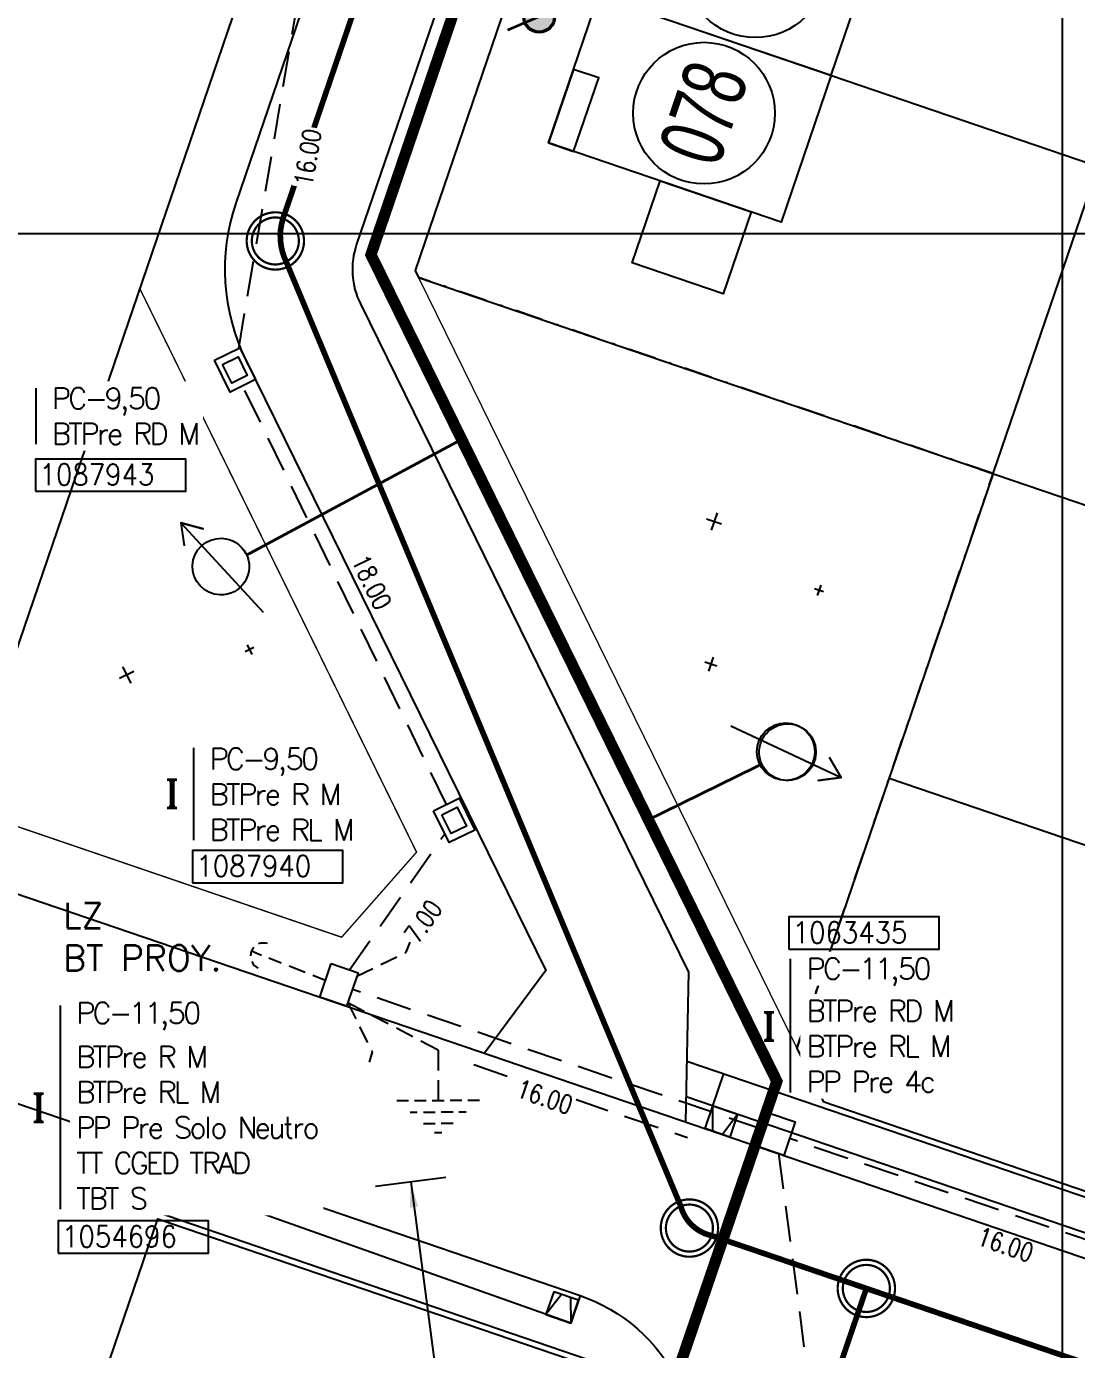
# Model space of a CAD drawing. Extents: x 0 to 336586, y 0 to 6284468.
# Drawn here: x 335163.44 to 335200.49, y 6277760.61 to 6277807.31 of the extents above; entities that cross this region are included whole.
import ezdxf
from ezdxf.enums import TextEntityAlignment as Align

# ---------------------------------------------------------------- set-up
doc = ezdxf.new("R2010")
doc.units = 0
doc.header["$LTSCALE"] = 5
for name, pattern in [('DASHDOTX2', [2, 1, -0.5, 0, -0.5]), ('DASHED', [0.75, 0.5, -0.25]), ('HIDDEN', [0.375, 0.25, -0.125])]:
    doc.linetypes.add(name, pattern=pattern)
for name, color, linetype in [('CALLES-URBANAS', 6, 'Continuous'), ('COTAS', 11, 'Continuous'), ('ESTRUCTURAS', 42, 'Continuous'), ('ESTRUCTURAS_E', 42, 'Continuous'), ('ESTRUCTURAS_P', 42, 'Continuous'), ('GRILLA', 254, 'Continuous'), ('LBT_A_P', 100, 'DASHED'), ('LINEA-EDIFICACION-URBANA', 21, 'Continuous'), ('MUROS', 8, 'Continuous'), ('Numero', 42, 'Continuous'), ('PLANTA', 6, 'Continuous'), ('POSTES_E', 41, 'Continuous'), ('POSTES_P', 41, 'Continuous'), ('Prosan Agua Potable D. Arranque', 1, 'Continuous'), ('Prosan Agua Potable D. MAP', 5, 'Continuous'), ('Prosan Agua Potable P. Cañeria Proyectada', 1, 'Continuous'), ('Prosan Agua Potable P. MAP', 1, 'Continuous'), ('Prosan Alcantarillado P. CI Proyectada', 1, 'Continuous'), ('Prosan Alcantarillado P. Colector Proyectado', 1, 'Continuous'), ('Prosan General Deslindes', 8, 'DASHDOTX2'), ('Prosan General Linea Oficial', 6, 'DASHDOTX2'), ('Prosan General Vegetación', 8, 'Continuous'), ('Prosan Pavimentación Dispositivo de Rodados Proyectado', 8, 'Continuous'), ('Prosan Pavimentación Solera Rebajada Proyectada', 8, 'HIDDEN'), ('Prosan Pavimentación Vereda Proyectada', 8, 'Continuous'), ('PUNTO-DE-INTERES', 254, 'Continuous'), ('servicios', 6, 'Continuous'), ('TEXTO-BT_P', 151, 'Continuous'), ('TEXTO-MT_P', 1, 'Continuous')]:
    doc.layers.add(name, color=color, linetype=linetype)
doc.layers.add('Prosan General Areas Verdes', color=8, linetype='Continuous', lineweight=5)
doc.styles.add('2mm', font='simplex.shx', dxfattribs={"width": 0.8, "height": 0.65})
doc.styles.add('ROMANS', font='romans.shx', dxfattribs={"height": 1})
doc.styles.add('ROMANT', font='romant.shx', dxfattribs={"height": 2})
doc.styles.add('Swis-50', font='swissc.ttf', dxfattribs={"width": 0.85})
doc.dimstyles.new('GRILLA X 500', dxfattribs={"dimtxt": 0.5, "dimasz": 1.8, "dimexe": 1.25, "dimexo": 0.625, "dimtad": 0, "dimdec": 0, "dimtxsty": 'ROMANS', "dimblk": 'NONE', "dimcen": 2.5, "dimse1": 1, "dimse2": 1, "dimsd1": 1, "dimsd2": 1, "dimclrd": 256, "dimclrt": 256, "dimadec": 0, "dimazin": 0, "dimtfac": 1, "dimtdec": 0, "dimtmove": 0, "dimatfit": 3, "dimldrblk": 'NONE', "dimfxlon": 1, "dimtfill": 1, "dimlwd": -1, "dimarcsym": 2})
doc.dimstyles.new('GRILLA Y 500', dxfattribs={"dimtxt": 0.5, "dimasz": 1.8, "dimexe": 1.25, "dimexo": 0.625, "dimtad": 0, "dimdec": 0, "dimtxsty": 'ROMANS', "dimblk": 'NONE', "dimcen": 2.5, "dimse1": 1, "dimse2": 1, "dimsd1": 1, "dimsd2": 1, "dimclrd": 256, "dimclrt": 256, "dimadec": 0, "dimazin": 0, "dimtfac": 1, "dimtdec": 0, "dimtmove": 0, "dimatfit": 3, "dimldrblk": 'NONE', "dimfxlon": 1, "dimtfill": 1, "dimlwd": -1, "dimarcsym": 2})
doc.dimstyles.new('VANO 500', dxfattribs={"dimtxt": 0.65, "dimasz": 1.8, "dimexe": 0, "dimexo": 8, "dimgap": 1.2, "dimtad": 0, "dimdec": 0, "dimzin": 0, "dimdsep": 46, "dimtxsty": '2mm', "dimblk": 'NONE', "dimcen": 0, "dimse1": 1, "dimse2": 1, "dimsd1": 1, "dimsd2": 1, "dimclrd": 7, "dimclrt": 2, "dimadec": 0, "dimazin": 0, "dimtfac": 1, "dimtdec": 0, "dimtofl": 0, "dimtmove": 0, "dimatfit": 3, "dimldrblk": 'NONE', "dimfxl": 1, "dimtfill": 1, "dimtolj": 1, "dimtzin": 0, "dimlwd": 25, "dimarcsym": 0})

# ---------------------------------------------------------------- blocks, each defined once
blk = doc.blocks.new('A$C461B3DCE')
at = {"layer": 'Prosan Agua Potable D. MAP', "ltscale": 2}
h = blk.add_hatch(color=4, dxfattribs=at)
h.dxf.hatch_style = 1
edge = h.paths.add_edge_path()
edge.add_line((0.771, 0.545), (0.75, 0.531))
edge.add_arc((0.522, 0.377), 0.276, 393.9372, 430.8894)
edge.add_arc((0.522, 0.377), 0.276, 70.9068, 215.4928)
edge.add_line((0.298, 0.217), (0.277, 0.203))
edge.add_arc((0.522, 0.377), 0.301, 70.8894, 215.4447, ccw=False)
edge.add_arc((0.522, 0.377), 0.301, 394.0026, 430.8894, ccw=False)
h = blk.add_hatch(color=4, dxfattribs=at)
h.dxf.hatch_style = 1
edge = h.paths.add_edge_path()
edge.add_line((0.762, 0.557), (0.742, 0.542))
edge.add_arc((0.522, 0.377), 0.276, 0, 36.9522, ccw=False)
edge.add_arc((0.522, 0.377), 0.276, 215.3966, 359.9827, ccw=False)
edge.add_line((0.297, 0.217), (0.277, 0.203))
edge.add_arc((0.522, 0.377), 0.301, 215.4447, 360)
edge.add_arc((0.522, 0.377), 0.301, 0, 36.8868)
at = {"layer": 'Prosan Agua Potable D. MAP', "color": 4, "ltscale": 2, "const_width": 0.05}
blk.add_lwpolyline([(0, 0), (1.023, 0.748), (0.938, 0.524), (1.023, 0.748), (0.783, 0.743)], dxfattribs=at)
at = {"layer": 'Prosan Agua Potable D. MAP', "color": 4, "ltscale": 2}
for radius in [0.301, 0.276]:
    blk.add_circle((0.522, 0.377), radius, dxfattribs=at)
blk = doc.blocks.new('agua potable')
at = {"layer": 'Prosan Agua Potable D. Arranque', "color": 4, "const_width": 0.1}
for points in [[(335660.8, 6282466.35), (335668.273, 6282470.37)], [(335678.988, 6282458.977), (335674.978, 6282457.008)]]:
    blk.add_lwpolyline(points, dxfattribs=at)
at = {"layer": 'Prosan Agua Potable P. Cañeria Proyectada', "color": 4, "const_width": 0.4}
blk.add_lwpolyline([(335658.737, 6282386.924), (335679.51, 6282447.776), (335665.186, 6282476.949), (335698.747, 6282575.259), (335702.795, 6282577.247), (335831.323, 6282533.371)], dxfattribs=at)
at = {"layer": 'Prosan Agua Potable P. MAP', "color": 4}
for points in [[(335661.396, 6282464.321), (335658.479, 6282467.482), (335659.268, 6282467.28), (335658.479, 6282467.482), (335658.589, 6282466.675)], [(335677.88, 6282460.321), (335681.776, 6282458.499), (335680.969, 6282458.387), (335681.776, 6282458.499), (335681.368, 6282459.204)]]:
    blk.add_lwpolyline(points, dxfattribs=at)
for points in [[(335659.85, 6282464.941, -1), (335659.927, 6282466.94, -1), (335659.85, 6282464.941, -1)], [(335679.545, 6282460.332, -1), (335680.231, 6282458.453, -1), (335679.545, 6282460.332, -1)]]:
    blk.add_lwpolyline(points, format="xyb", dxfattribs=at)
blk.add_circle((335679.828, 6282459.41), 1.02, dxfattribs=at)
at = {"layer": 'Prosan Agua Potable D. MAP', "color": 4, "ltscale": 20, "xscale": 1.885254132816277, "yscale": 1.885254132816277, "zscale": 1.885254132816277, "rotation": 347.0827137320662}
blk.add_blockref('A$C461B3DCE', (335670.005, 6282484.876, -499.809), dxfattribs=at)
blk = doc.blocks.new('ALCANTARILLADO')
at = {"layer": 'Prosan Alcantarillado P. CI Proyectada', "color": 5, "ltscale": 2, "const_width": 0.078}
for points in [[(-123.525, -171.541, 1), (-121.501, -171.541, 1)], [(-123.343, -171.541, 1), (-121.683, -171.541, 1)], [(-108.913, -206.38, 1), (-106.889, -206.38, 1)], [(-108.731, -206.38, 1), (-107.071, -206.38, 1)], [(-102.67, -208.511, 1), (-100.645, -208.511, 1)], [(-102.488, -208.511, 1), (-100.827, -208.511, 1)]]:
    blk.add_lwpolyline(points, format="xyb", close=True, dxfattribs=at)
at = {"layer": 'Prosan Alcantarillado P. Colector Proyectado', "color": 5, "const_width": 0.2}
for points in [[(-107.975, -128.954), (-122.245, -170.755)], [(-122.129, -172.277), (-108.207, -205.608)], [(-107.115, -206.648), (-80.502, -215.732)], [(-119.184, -259.852), (-101.626, -208.419)]]:
    blk.add_lwpolyline(points, dxfattribs=at)
for points in [[(-122.245, -170.755, 0.191227), (-122.129, -172.277, -11.176944)], [(-108.207, -205.608, 0.2809), (-107.115, -206.648, -0.409722)]]:
    blk.add_lwpolyline(points, format="xyb", dxfattribs=at)
blk = doc.blocks.new('A$C5C7937C3')
at = {"layer": 'Prosan Pavimentación Dispositivo de Rodados Proyectado'}
for p, q in [((-0.63, 6.9, -1.98), (-3, 0, -1.98)), ((2.13, 6.9, -1.98), (4.5, 0, -1.98))]:
    blk.add_line(p, q, dxfattribs=at)
at = {"layer": 'Prosan Pavimentación Dispositivo de Rodados Proyectado', "elevation": -1.98}
blk.add_lwpolyline([(4.5, 6.9), (-3, 6.9), (-3, 0), (4.5, 0)], close=True, dxfattribs=at)
blk = doc.blocks.new('A$C12F70A7C')
at = {"layer": 'MUROS'}
for points in [[(0, -8.672), (-5.477, -8.672), (-5.477, 0), (0, 0)], [(-2.739, 0), (-5.477, 0), (-5.477, -0.94), (-2.739, -0.94)], [(0, -8.672), (5.477, -8.672), (5.477, 0), (0, 0)], [(2.738, 0), (5.477, 0), (5.477, -0.94), (2.738, -0.94)], [(-5.477, -7.558), (-8.535, -7.558), (-8.535, -4.17), (-5.477, -4.17)], [(5.477, -7.558), (8.535, -7.558), (8.535, -4.17), (5.477, -4.17)]]:
    blk.add_lwpolyline(points, close=True, dxfattribs=at)
blk = doc.blocks.new('PLANTA')
at = {"layer": 'CALLES-URBANAS'}
for p, q in [((335676.133, 6282510.87), (335664.679, 6282477.317)), ((335664.813, 6282475.216), (335676.395, 6282451.628)), ((335676.395, 6282451.628), (335676.287, 6282446.341)), ((335696.205, 6282440.44), (335676.305, 6282447.233)), ((335676.524, 6282446.26), (335695.931, 6282439.635))]:
    blk.add_line(p, q, dxfattribs=at)
at = {"layer": 'CALLES-URBANAS', "flags": 128}
for points in [[(335770.839, 6282631.208), (335840.87, 6282607.301, -0.414214), (335844.61, 6282599.684), (335827.649, 6282549.999, -0.414214), (335820.033, 6282546.26), (335697.714, 6282588.016), (335695.129, 6282580.445), (335660.42, 6282478.77, 0.198912), (335660.773, 6282473.233), (335671.353, 6282451.685), (335669.189, 6282448.764)], [(335647.77, 6282448.679), (335672.565, 6282440.215, -0.414214), (335676.305, 6282432.598), (335660.491, 6282386.273)]]:
    blk.add_lwpolyline(points, format="xyb", dxfattribs=at)
for points in [[(335650.032, 6282455.304), (335668.976, 6282448.837)], [(335668.976, 6282448.837), (335676.524, 6282446.26)]]:
    blk.add_lwpolyline(points, dxfattribs=at)
at = {"layer": 'CALLES-URBANAS'}
blk.add_arc((335667.281, 6282476.428), 2.75, 161.1514, 206.1514, dxfattribs=at)
at = {"layer": 'LINEA-EDIFICACION-URBANA', "ltscale": 0.2}
for p, q in [((335687.144, 6282469.225), (335699.61, 6282505.742)), ((335670.38, 6282487.054), (335711.311, 6282473.081)), ((335686.671, 6282469.386), (335707.609, 6282462.238))]:
    blk.add_line(p, q, dxfattribs=at)
blk.add_lwpolyline([(335738.898, 6282576.334), (335758.201, 6282632.88), (335840.935, 6282604.637), (335842.698, 6282601.047), (335825.222, 6282549.854), (335821.632, 6282548.091), (335738.898, 6282576.334), (335696.311, 6282590.872), (335693, 6282581.172), (335650.758, 6282457.433)], dxfattribs=at)
for points in [[(335719.162, 6282496.078), (335717.399, 6282499.669), (335681.821, 6282511.814), (335678.231, 6282510.051), (335666.741, 6282476.394), (335666.861, 6282476.149), (335687.144, 6282469.225), (335680.22, 6282448.942), (335681.144, 6282447.061), (335697.53, 6282441.467), (335701.12, 6282443.23)], [(335651.247, 6282362.291), (335646.487, 6282359.953), (335642.717, 6282348.912), (335650.525, 6282346.246), (335646.341, 6282333.991), (335623.183, 6282341.896), (335657.671, 6282442.922), (335672.71, 6282437.788), (335674.473, 6282434.197), (335657.125, 6282383.377), (335657.904, 6282381.79)]]:
    blk.add_lwpolyline(points, close=True, dxfattribs=at)
at = {"layer": 'Prosan General Areas Verdes', "ltscale": 0.2}
blk.add_lwpolyline([(335666.861, 6282476.149), (335680.22, 6282448.942)], dxfattribs=at)
at = {"layer": 'Prosan General Deslindes', "ltscale": 5}
blk.add_line((335683.473, 6282458.47), (335703.938, 6282451.484), dxfattribs=at)
at = {"layer": 'Prosan General Linea Oficial', "ltscale": 0.2}
for p, q in [((335687.144, 6282469.225), (335666.861, 6282476.149)), ((335680.22, 6282448.942), (335687.144, 6282469.225))]:
    blk.add_line(p, q, dxfattribs=at)
at = {"layer": 'Prosan General Linea Oficial', "ltscale": 0.2, "const_width": 0.05}
blk.add_lwpolyline([(335657.019, 6282475.773), (335666.795, 6282455.864), (335664.153, 6282452.861), (335650.758, 6282457.433)], dxfattribs=at)
at = {"layer": 'Prosan General Vegetación'}
for p, q in [((335677.398, 6282467.835), (335677.19, 6282467.225)), ((335677.559, 6282467.439), (335677.029, 6282467.621)), ((335681.154, 6282465.047), (335680.836, 6282465.156)), ((335681.057, 6282465.284), (335680.932, 6282464.918)), ((335660.815, 6282463.185), (335660.985, 6282462.838)), ((335661.051, 6282463.086), (335660.749, 6282462.938)), ((335677.261, 6282462.74), (335677.095, 6282462.252)), ((335656.817, 6282462.238), (335656.314, 6282461.991)), ((335656.423, 6282462.403), (335656.707, 6282461.825)), ((335677.39, 6282462.423), (335676.966, 6282462.568)), ((335660.242, 6282458.57), (335659.84, 6282458.372)), ((335659.928, 6282458.702), (335660.155, 6282458.239))]:
    blk.add_line(p, q, dxfattribs=at)
at = {"layer": 'Prosan Pavimentación Solera Rebajada Proyectada', "flags": 128}
blk.add_lwpolyline([(335668.815, 6282448.364), (335676.362, 6282445.787)], dxfattribs=at)
at = {"layer": 'Prosan Pavimentación Vereda Proyectada'}
for p, q in [((335676.331, 6282448.492), (335697.544, 6282441.251)), ((335677.252, 6282446.91), (335677.639, 6282448.046))]:
    blk.add_line(p, q, dxfattribs=at)
for points in [[(335657.546, 6282443.176), (335657.934, 6282444.312)], [(335672.565, 6282440.215), (335672.234, 6282439.245), (335657.934, 6282444.312)], [(335660.435, 6282384.126), (335657.888, 6282384.995), (335674.689, 6282434.211), (335672.853, 6282437.95), (335657.546, 6282443.176)]]:
    blk.add_lwpolyline(points, dxfattribs=at)
at = {"layer": 'PUNTO-DE-INTERES', "color": 8}
for centre in [(335678.75, 6282487.113), (335676.94, 6282481.946)]:
    blk.add_circle(centre, 2.5, dxfattribs=at)
at = {"layer": 'Prosan Pavimentación Dispositivo de Rodados Proyectado', "yscale": 0.1231318257598217, "zscale": 0.1231318257598217}
for p, xscale, rotation in [((335677.601, 6282446.791, 0.244), -0.1231318257598217, 161.1514259080774), ((335671.71, 6282439.424, 0.244), 0.1231318257598217, 341.1514259080773)]:
    blk.add_blockref('A$C5C7937C3', p, dxfattribs=dict(at, xscale=xscale, rotation=rotation))
at = {"layer": 'PUNTO-DE-INTERES', "rotation": 71.15142590850465}
blk.add_blockref('A$C12F70A7C', (335673.219, 6282486.084), dxfattribs=at)
blk.add_blockref('A$C12F70A7C', (335673.219, 6282486.084), dxfattribs=at)
blk.add_blockref('A$C12F70A7C', (335673.219, 6282486.084), dxfattribs=at)
at = {"layer": 'PUNTO-DE-INTERES', "color": 8, "insert": (335676.932, 6282481.949), "char_height": 2.25, "attachment_point": 5, "rotation": 71.1514, "line_spacing_factor": 0.6, "style": 'Swis-50'}
blk.add_mtext('\\fArial Narrow|b0|i0|c00|p39;\\H1x;\\W0.8;078', dxfattribs=at)
blk = doc.blocks.new('PC-11-5-R_P')
at = {"layer": 'POSTES_P'}
for points in [[(-1, 1.25), (1, 1.25), (1, -1.25), (-1, -1.25)], [(-0.608, 0.737), (0.608, 0.737), (0.608, -0.737), (-0.608, -0.737)]]:
    blk.add_lwpolyline(points, close=True, dxfattribs=at)
blk = doc.blocks.new('*U127')
at = {"layer": 'ESTRUCTURAS_E', "ltscale": 3}
for p, q in [((0, 0), (1.28, 0)), ((2.06, 0), (3.69, -0.01)), ((4.47, -0.01), (5.73, -0.01)), ((6.48, -0.01), (7.5, -0.02))]:
    blk.add_line(p, q, dxfattribs=at)
for start, end in [(46.2596, 86.6711), (339.9592, 20.3476), (273.0748, 313.4863)]:
    blk.add_arc((6.27, -0.02), 1.23, start, end, dxfattribs=at)
blk = doc.blocks.new('PC-11-5_P')
at = {"layer": 'POSTES_E'}
blk.add_lwpolyline([(-1, 1.25), (1, 1.25), (1, -1.25), (-1, -1.25)], close=True, dxfattribs=at)
blk = doc.blocks.new('*D159')
at = {"layer": 'Defpoints', "color": 0, "linetype": 'HIDDEN', "ltscale": 0.25, "transparency": 16777216}
for p in [(335178.529, 6277779.286), (335179.469, 6277778.628), (335174.463, 6277773.48)]:
    blk.add_point(p, dxfattribs=at)
at = {"layer": 'COTAS', "color": 2, "linetype": 'HIDDEN', "ltscale": 0.25, "transparency": 16777216, "insert": (335177.436, 6277775.725), "char_height": 0.65, "attachment_point": 5, "rotation": 55.0063, "style": '2mm', "bg_fill": 3, "box_fill_scale": 1.1, "bg_fill_color": 256, "bg_fill_true_color": 13158600, "bg_fill_transparency": 0}
blk.add_mtext('\\A1;7.00', dxfattribs=at)
blk = doc.blocks.new('_None')
blk = doc.blocks.new('*D160')
at = {"layer": 'Defpoints', "color": 0, "linetype": 'HIDDEN', "ltscale": 0.25, "transparency": 16777216}
for p in [(335174.464, 6277773.48), (335189.888, 6277768.217), (335189.438, 6277766.899)]:
    blk.add_point(p, dxfattribs=at)
at = {"layer": 'COTAS', "color": 2, "linetype": 'HIDDEN', "ltscale": 0.25, "transparency": 16777216, "insert": (335181.726, 6277769.53), "char_height": 0.65, "attachment_point": 5, "rotation": 341.1611, "style": '2mm', "bg_fill": 3, "box_fill_scale": 1.1, "bg_fill_color": 256, "bg_fill_true_color": 13158600, "bg_fill_transparency": 0}
blk.add_mtext('\\A1;16.00', dxfattribs=at)
blk = doc.blocks.new('*D161')
at = {"layer": 'Defpoints', "color": 0, "ltscale": 0.5, "transparency": 16777216}
for p in [(335189.888, 6277768.217), (335205.312, 6277762.955), (335204.862, 6277761.637)]:
    blk.add_point(p, dxfattribs=at)
at = {"layer": 'COTAS', "color": 2, "ltscale": 0.5, "transparency": 16777216, "insert": (335197.987, 6277764.314), "char_height": 0.65, "attachment_point": 5, "rotation": 341.1613, "style": '2mm', "bg_fill": 3, "box_fill_scale": 1.1, "bg_fill_color": 256, "bg_fill_true_color": 13158600, "bg_fill_transparency": 0}
blk.add_mtext('\\A1;16.00', dxfattribs=at)
blk = doc.blocks.new('*D207')
at = {"layer": 'Defpoints', "color": 0, "linetype": 'HIDDEN', "ltscale": 0.25, "transparency": 16777216}
for p in [(335173.423, 6277810.62), (335170.794, 6277795.185), (335172.048, 6277794.972)]:
    blk.add_point(p, dxfattribs=at)
at = {"layer": 'COTAS', "color": 2, "linetype": 'HIDDEN', "ltscale": 0.25, "transparency": 16777216, "insert": (335173.362, 6277802.689), "char_height": 0.65, "attachment_point": 5, "rotation": 80.3338, "style": '2mm', "bg_fill": 3, "box_fill_scale": 1.1, "bg_fill_color": 256, "bg_fill_true_color": 13158600, "bg_fill_transparency": 0}
blk.add_mtext('\\A1;16.00', dxfattribs=at)
blk = doc.blocks.new('*D208')
at = {"layer": 'Defpoints', "color": 0, "linetype": 'HIDDEN', "ltscale": 0.25, "transparency": 16777216}
for p in [(335170.794, 6277795.185), (335179.485, 6277779.752), (335178.529, 6277779.286)]:
    blk.add_point(p, dxfattribs=at)
at = {"layer": 'COTAS', "color": 2, "linetype": 'HIDDEN', "ltscale": 0.25, "transparency": 16777216, "insert": (335175.618, 6277787.701), "char_height": 0.65, "attachment_point": 5, "rotation": 295.9416, "style": '2mm', "bg_fill": 3, "box_fill_scale": 1.1, "bg_fill_color": 256, "bg_fill_true_color": 13158600, "bg_fill_transparency": 0}
blk.add_mtext('\\A1;18.00', dxfattribs=at)
blk = doc.blocks.new('*D227')
at = {"layer": 'Defpoints', "color": 0, "linetype": 'HIDDEN', "ltscale": 0.25, "transparency": 16777216}
for p in [(335189.888, 6277768.217), (335188.678, 6277768.058), (335192.469, 6277748.539)]:
    blk.add_point(p, dxfattribs=at)
at = {"layer": 'COTAS', "color": 2, "linetype": 'HIDDEN', "ltscale": 0.25, "transparency": 16777216, "insert": (335189.969, 6277758.219), "char_height": 0.65, "attachment_point": 5, "rotation": 277.4747, "style": '2mm', "bg_fill": 3, "box_fill_scale": 1.1, "bg_fill_color": 256, "bg_fill_true_color": 13158600, "bg_fill_transparency": 0}
blk.add_mtext('\\A1;20.00', dxfattribs=at)
blk = doc.blocks.new('LZ-P')
at = {"layer": 'ESTRUCTURAS', "linetype": 'DASHED', "ltscale": 0.5}
for points in [[(-1, 0), (-3.72, 2.741), (-4.48, 2.774)], [(1, 0), (3.72, 2.741), (4.48, 2.774)]]:
    blk.add_lwpolyline(points, dxfattribs=at)
blk = doc.blocks.new('TT-S_P')
at = {"layer": 'ESTRUCTURAS_E', "ltscale": 3}
for p, q in [((1.66, -0.86), (0, 0)), ((4.07, -2.12), (2.41, -1.26)), ((6.57, -3.43), (4.91, -2.56)), ((9.11, -4.75), (7.37, -3.84)), ((9.11, -4.75), (9.11, -6.8)), ((9.11, -7.79), (9.11, -9.84)), ((4.94, -9.84), (6.12, -9.84)), ((6.71, -9.84), (7.89, -9.84)), ((8.52, -9.84), (9.7, -9.84)), ((11.5, -9.84), (10.32, -9.84)), ((13.27, -9.84), (12.1, -9.84)), ((6.29, -11.01), (7, -11.01)), ((7.63, -11.01), (8.81, -11.01)), ((10.61, -11.01), (9.43, -11.01)), ((11.92, -11.01), (11.21, -11.01)), ((7.63, -12.15), (8.81, -12.15)), ((9.47, -13.1), (8.74, -13.1)), ((10.61, -12.15), (9.43, -12.15))]:
    blk.add_line(p, q, dxfattribs=at)
blk = doc.blocks.new('*U417')
at = {"layer": 'GRILLA', "lineweight": -3}
for points in [[(200, 150), (200, 250)], [(150, 200), (250, 200)]]:
    blk.add_lwpolyline(points, dxfattribs=at)
blk = doc.blocks.new('COTA-500')
at = {"layer": 'COTAS', "color": 11}
blk.add_line((0.007, 1.25), (-0.007, -1.25), dxfattribs=at)
blk.add_solid([(0.899, -0.155), (0.901, 0.145), (0, 0)], dxfattribs=at)
blk = doc.blocks.new('*D434')
at = {"layer": 'Defpoints', "color": 0, "ltscale": 0.5, "transparency": 16777216}
for p in [(335292.711, 6278000), (335274.766, 6277998.487), (0, 0)]:
    blk.add_point(p, dxfattribs=at)
at = {"layer": 'GRILLA', "ltscale": 0.5, "transparency": 16777216, "insert": (335269.855, 6277998.487), "char_height": 1, "attachment_point": 5, "style": 'ROMANS', "bg_fill": 3, "box_fill_scale": 1.1, "bg_fill_color": 256, "bg_fill_true_color": 13158600, "bg_fill_transparency": 0}
blk.add_mtext('Y-6278000', dxfattribs=at)
blk = doc.blocks.new('*D435')
at = {"layer": 'Defpoints', "color": 0, "ltscale": 0.5, "transparency": 16777216}
for p in [(335200.048, 6277900.14), (335181.148, 6277897.133), (0, 0)]:
    blk.add_point(p, dxfattribs=at)
at = {"layer": 'GRILLA', "ltscale": 0.5, "transparency": 16777216, "insert": (335176.237, 6277897.133), "char_height": 1, "attachment_point": 5, "style": 'ROMANS', "bg_fill": 3, "box_fill_scale": 1.1, "bg_fill_color": 256, "bg_fill_true_color": 13158600, "bg_fill_transparency": 0}
blk.add_mtext('Y-6277900', dxfattribs=at)
blk = doc.blocks.new('*D436')
at = {"layer": 'Defpoints', "color": 0, "ltscale": 0.5, "transparency": 16777216}
for p in [(335200.442, 6277800), (335150, 6277796.765), (0, 0)]:
    blk.add_point(p, dxfattribs=at)
at = {"layer": 'GRILLA', "ltscale": 0.5, "transparency": 16777216, "insert": (335145.089, 6277796.765), "char_height": 1, "attachment_point": 5, "style": 'ROMANS', "bg_fill": 3, "box_fill_scale": 1.1, "bg_fill_color": 256, "bg_fill_true_color": 13158600, "bg_fill_transparency": 0}
blk.add_mtext('Y-6277800', dxfattribs=at)
blk = doc.blocks.new('*D438')
at = {"layer": 'Defpoints', "color": 0, "ltscale": 0.5, "transparency": 16777216}
for p in [(335196.986, 6277923.035), (335200.048, 6277900.14), (0, 0)]:
    blk.add_point(p, dxfattribs=at)
at = {"layer": 'GRILLA', "ltscale": 0.5, "transparency": 16777216, "insert": (335196.986, 6277927.469), "char_height": 1, "attachment_point": 5, "rotation": 90, "style": 'ROMANS', "bg_fill": 3, "box_fill_scale": 1.1, "bg_fill_color": 256, "bg_fill_true_color": 13158600, "bg_fill_transparency": 0}
blk.add_mtext('X-335200', dxfattribs=at)
blk = doc.blocks.new('*D439')
at = {"layer": 'Defpoints', "color": 0, "ltscale": 0.5, "transparency": 16777216}
for p in [(335301.789, 6277932.198), (335300, 6277899.168), (0, 0)]:
    blk.add_point(p, dxfattribs=at)
at = {"layer": 'GRILLA', "ltscale": 0.5, "transparency": 16777216, "insert": (335301.789, 6277936.633), "char_height": 1, "attachment_point": 5, "rotation": 90, "style": 'ROMANS', "bg_fill": 3, "box_fill_scale": 1.1, "bg_fill_color": 256, "bg_fill_true_color": 13158600, "bg_fill_transparency": 0}
blk.add_mtext('X-335300', dxfattribs=at)
blk = doc.blocks.new('*D440')
at = {"layer": 'Defpoints', "color": 0, "ltscale": 0.5, "transparency": 16777216}
for p in [(335402.35, 6277986.733), (335398.598, 6277900), (0, 0)]:
    blk.add_point(p, dxfattribs=at)
at = {"layer": 'GRILLA', "ltscale": 0.5, "transparency": 16777216, "insert": (335402.35, 6277991.144), "char_height": 1, "attachment_point": 5, "rotation": 90, "style": 'ROMANS', "bg_fill": 3, "box_fill_scale": 1.1, "bg_fill_color": 256, "bg_fill_true_color": 13158600, "bg_fill_transparency": 0}
blk.add_mtext('X-335399', dxfattribs=at)

msp = doc.modelspace()

# ---------------------------------------------------------------- linework, layer by layer
at = {"layer": 'LBT_A_P', "ltscale": 0.5}
for points in [[(335170.924, 6277795.945), (335173.338, 6277810.121)], [(335178.255, 6277779.849), (335171.068, 6277794.623)], [(335174.837, 6277774.013), (335178.201, 6277778.819)], [(335189.414, 6277768.379), (335174.937, 6277773.318)], [(335204.838, 6277763.116), (335190.361, 6277768.056)]]:
    msp.add_lwpolyline(points, dxfattribs=at)
at = {"layer": 'TEXTO-BT_P', "ltscale": 0.5}
for points in [[(335163.761, 6277794.541), (335163.761, 6277792.569)], [(335169.326, 6277781.849), (335169.326, 6277778.591)]]:
    msp.add_lwpolyline(points, dxfattribs=at)
at = {"layer": 'TEXTO-MT_P', "ltscale": 0.5}
for points in [[(335190.391, 6277774.397), (335190.391, 6277769.681)], [(335164.622, 6277772.75), (335164.622, 6277765.571)]]:
    msp.add_lwpolyline(points, dxfattribs=at)

# ---------------------------------------------------------------- block references
at = {"layer": 'ESTRUCTURAS_P', "ltscale": 5, "xscale": 0.375, "yscale": 0.375, "zscale": 0.375, "rotation": 158.7777034018843}
msp.add_blockref('*U127', (335173.99, 6277773.641), dxfattribs=at)
at = {"layer": 'GRILLA', "lineweight": -3}
msp.add_blockref('*U417', (335000, 6277600), dxfattribs=at)
at = {"layer": 'PLANTA'}
msp.add_blockref('PLANTA', (-489.594, -4677.697), dxfattribs=at)
at = {"layer": 'POSTES_P', "ltscale": 5, "xscale": 0.5, "yscale": 0.5, "zscale": 0.5}
for name, p, rotation in [('PC-11-5-R_P', (335170.794, 6277795.185), 26.15142590228009), ('PC-11-5-R_P', (335178.529, 6277779.286), 26.15142594021935), ('PC-11-5_P', (335174.463, 6277773.48), 341.1621790182718), ('PC-11-5_P', (335189.888, 6277768.217), 341.1613802560148)]:
    msp.add_blockref(name, p, dxfattribs=dict(at, rotation=rotation))
at = {"layer": 'servicios', "color": 1}
msp.add_blockref('ALCANTARILLADO', (335294.731, 6277971.279), dxfattribs=at)
at = {"layer": 'servicios'}
msp.add_blockref('agua potable', (-489.594, -4677.697), dxfattribs=at)

# ---------------------------------------------------------------- texts
at = {"layer": 'LBT_A_P', "insert": (335164.725, 6277773.978), "char_height": 0.9, "attachment_point": 7, "style": 'ROMANS'}
msp.add_mtext('LZ\\PBT PROY.', dxfattribs=at)
at = {"layer": 'TEXTO-BT_P', "ltscale": 0.5, "style": 'ROMANT'}
msp.add_text('I', height=1, dxfattribs=at).set_placement((335168.571, 6277780.23), align=Align.MIDDLE_CENTER)
at = {"layer": 'TEXTO-MT_P', "ltscale": 0.5, "style": 'ROMANT'}
msp.add_text('I', height=1, dxfattribs=at).set_placement((335163.866, 6277769.148), align=Align.MIDDLE_CENTER)

# ---------------------------------------------------------------- next in the draw order: texts
at = {"layer": 'TEXTO-BT_P', "ltscale": 0.5, "char_height": 0.75, "attachment_point": 4, "style": 'ROMANS', "bg_fill": 3, "box_fill_scale": 1.3, "bg_fill_color": 256, "bg_fill_transparency": 0}
for s, insert in [('{\\T0.8;PC-9,50\\PBTPre RD M}', (335164.334, 6277793.558)), ('{\\T0.8;BTPre RD M\\PBTPre RL M\\PPP Pre 4c}', (335190.965, 6277771.315)), ('{\\T0.8;BTPre R M\\PBTPre RL M\\PPP Pre Solo Neutro\\PTT CGED TRAD\\PTBT S}', (335165.195, 6277768.446))]:
    msp.add_mtext(s, dxfattribs=dict(at, insert=insert))
at = {"layer": 'TEXTO-MT_P', "ltscale": 0.5, "char_height": 0.75, "attachment_point": 4, "style": 'ROMANS', "bg_fill": 3, "box_fill_scale": 1.3, "bg_fill_color": 256, "bg_fill_transparency": 0}
for insert in [(335190.965, 6277773.939), (335165.195, 6277772.376)]:
    msp.add_mtext('{\\T0.8;PC-11,50}', dxfattribs=dict(at, insert=insert))

# ---------------------------------------------------------------- next in the draw order: dimensions: what is measured, and where the dimension line sits
at = {"layer": 'COTAS', "linetype": 'HIDDEN', "ltscale": 0.25}
for p1, p2, distance, picture, middle in [((335173.423, 6277810.62), (335170.794, 6277795.185), 1.272, '*D207', (335173.362, 6277802.689)), ((335174.463, 6277773.48), (335178.529, 6277779.286), -1.148, '*D159', (335177.436, 6277775.725))]:
    dim = msp.add_aligned_dim(p1=p1, p2=p2, distance=distance, dimstyle='VANO 500', override={"dimpost": '.00', "dimsah": 1}, dxfattribs=at)
    dim.commit()
    dim.dimension.update_dxf_attribs({"geometry": picture, "text_midpoint": middle})

# ---------------------------------------------------------------- next in the draw order: linework, layer by layer
at = {"layer": 'COTAS', "ltscale": 0.5}
msp.add_lwpolyline([(335176.998, 6277766.526), (335179.188, 6277749.836), (335170.66, 6277724.538), (335160.075, 6277697.288), (335149.508, 6277675.107)], dxfattribs=at)

# ---------------------------------------------------------------- next in the draw order: dimensions: what is measured, and where the dimension line sits
at = {"layer": 'COTAS', "linetype": 'HIDDEN', "ltscale": 0.25}
for p1, p2, distance, picture, middle in [((335170.794, 6277795.185), (335178.529, 6277779.286), 1.064, '*D208', (335175.618, 6277787.701)), ((335174.464, 6277773.48), (335189.888, 6277768.217), -1.393, '*D160', (335181.726, 6277769.53))]:
    dim = msp.add_aligned_dim(p1=p1, p2=p2, distance=distance, dimstyle='VANO 500', override={"dimpost": '.00', "dimsah": 1}, dxfattribs=at)
    dim.commit()
    dim.dimension.update_dxf_attribs({"geometry": picture, "text_midpoint": middle})

# ---------------------------------------------------------------- next in the draw order: block references
at = {"layer": 'COTAS', "rotation": 277.4745646281362}
msp.add_blockref('COTA-500', (335176.998, 6277766.526), dxfattribs=at)
at = {"layer": 'ESTRUCTURAS_P', "xscale": 0.5, "yscale": 0.5, "zscale": 0.5, "rotation": 251.1514259245095}
msp.add_blockref('LZ-P', (335174.937, 6277773.318), dxfattribs=at)
at = {"layer": 'ESTRUCTURAS_P', "ltscale": 5, "xscale": 0.35, "yscale": 0.35, "zscale": 0.35}
msp.add_blockref('TT-S_P', (335174.775, 6277772.845), dxfattribs=at)

# ---------------------------------------------------------------- next in the draw order: texts
at = {"layer": 'TEXTO-BT_P', "ltscale": 0.5, "insert": (335169.9, 6277780.208), "char_height": 0.75, "attachment_point": 4, "style": 'ROMANS', "bg_fill": 3, "box_fill_scale": 1.3, "bg_fill_color": 256, "bg_fill_transparency": 0}
msp.add_mtext('{\\T0.8;PC-9,50\\PBTPre R M\\PBTPre RL M}', dxfattribs=at)
at = {"layer": 'TEXTO-MT_P', "ltscale": 0.5, "style": 'ROMANT'}
msp.add_text('I', height=1, dxfattribs=at).set_placement((335189.635, 6277772.016), align=Align.MIDDLE_CENTER)

# ---------------------------------------------------------------- next in the draw order: dimensions: what is measured, and where the dimension line sits
at = {"layer": 'COTAS', "ltscale": 0.5}
dim = msp.add_linear_dim(base=(335204.862, 6277761.637), p1=(335189.888, 6277768.217), p2=(335205.312, 6277762.955), angle=161.1613, dimstyle='VANO 500', override={"dimpost": '.00', "dimsah": 1, "dimtmove": 1}, dxfattribs=at)
dim.commit()
dim.dimension.update_dxf_attribs({"geometry": '*D161', "text_midpoint": (335197.987, 6277764.314), "dimtype": 160})

# ---------------------------------------------------------------- next in the draw order: linework, layer by layer
at = {"layer": 'LBT_A_P', "ltscale": 0.5}
msp.add_lwpolyline([(335189.978, 6277767.526), (335192.379, 6277749.231)], dxfattribs=at)

# ---------------------------------------------------------------- next in the draw order: dimensions: what is measured, and where the dimension line sits
at = {"layer": 'COTAS', "linetype": 'HIDDEN', "ltscale": 0.25}
dim = msp.add_aligned_dim(p1=(335192.469, 6277748.539), p2=(335189.888, 6277768.217), distance=1.22, dimstyle='VANO 500', override={"dimpost": '.00', "dimsah": 1}, dxfattribs=at)
dim.commit()
dim.dimension.update_dxf_attribs({"geometry": '*D227', "text_midpoint": (335189.969, 6277758.219)})

# ---------------------------------------------------------------- next in the draw order: dimensions: what is measured, and where the dimension line sits
at = {"layer": 'GRILLA', "ltscale": 0.5}
dim = msp.add_ordinate_dim(feature_location=(335292.711, 6278000), offset=(-17.945, -1.513), dtype=0, origin=(0, 0), dimstyle='GRILLA Y 500', override={"dimpost": 'Y-<>', "dimsah": 1}, dxfattribs=at)
dim.commit()
dim.dimension.update_dxf_attribs({"geometry": '*D434', "text_midpoint": (335269.855, 6277998.487)})

# ---------------------------------------------------------------- next in the draw order: dimensions: what is measured, and where the dimension line sits
dim = msp.add_ordinate_dim(feature_location=(335200.048, 6277900.14), offset=(-18.9, -3.007), dtype=0, origin=(0, 0), dimstyle='GRILLA Y 500', override={"dimpost": 'Y-<>', "dimsah": 1}, dxfattribs=at)
dim.commit()
dim.dimension.update_dxf_attribs({"geometry": '*D435', "text_midpoint": (335176.237, 6277897.133)})

# ---------------------------------------------------------------- next in the draw order: dimensions: what is measured, and where the dimension line sits
dim = msp.add_ordinate_dim(feature_location=(335200.442, 6277800), offset=(-50.442, -3.235), dtype=0, origin=(0, 0), dimstyle='GRILLA Y 500', override={"dimpost": 'Y-<>', "dimsah": 1}, dxfattribs=at)
dim.commit()
dim.dimension.update_dxf_attribs({"geometry": '*D436', "text_midpoint": (335145.089, 6277796.765)})

# ---------------------------------------------------------------- next in the draw order: dimensions: what is measured, and where the dimension line sits
dim = msp.add_ordinate_dim(feature_location=(335200.048, 6277900.14), offset=(-3.062, 22.895), dtype=1, origin=(0, 0), dimstyle='GRILLA X 500', override={"dimpost": 'X-<>', "dimsah": 1}, dxfattribs=at)
dim.commit()
dim.dimension.update_dxf_attribs({"geometry": '*D438', "text_midpoint": (335196.986, 6277927.469)})

# ---------------------------------------------------------------- next in the draw order: dimensions: what is measured, and where the dimension line sits
dim = msp.add_ordinate_dim(feature_location=(335300, 6277899.168), offset=(1.789, 33.03), dtype=1, origin=(0, 0), dimstyle='GRILLA X 500', override={"dimpost": 'X-<>', "dimsah": 1}, dxfattribs=at)
dim.commit()
dim.dimension.update_dxf_attribs({"geometry": '*D439', "text_midpoint": (335301.789, 6277936.633)})

# ---------------------------------------------------------------- next in the draw order: dimensions: what is measured, and where the dimension line sits
dim = msp.add_ordinate_dim(feature_location=(335398.598, 6277900), offset=(3.752, 86.733), dtype=1, origin=(0, 0), dimstyle='GRILLA X 500', override={"dimpost": 'X-<>', "dimsah": 1}, dxfattribs=at)
dim.commit()
dim.dimension.update_dxf_attribs({"geometry": '*D440', "text_midpoint": (335402.35, 6277991.144)})

# ---------------------------------------------------------------- next in the draw order: linework, layer by layer
at = {"layer": 'Numero'}
for points in [[(335163.758, 6277790.904), (335169.063, 6277790.904), (335169.063, 6277792.037), (335163.758, 6277792.037)], [(335169.291, 6277777.089), (335174.597, 6277777.089), (335174.597, 6277778.222), (335169.291, 6277778.222)], [(335190.335, 6277774.744), (335195.64, 6277774.744), (335195.64, 6277775.878), (335190.335, 6277775.878)], [(335164.553, 6277764.016), (335169.858, 6277764.016), (335169.858, 6277765.149), (335164.553, 6277765.149)]]:
    msp.add_lwpolyline(points, close=True, dxfattribs=at)

# ---------------------------------------------------------------- next in the draw order: texts
at = {"layer": 'Numero', "style": 'ROMANS', "width": 0.9}
for s, p in [('1087943', (335163.898, 6277791.117)), ('1087940', (335169.431, 6277777.302)), ('1063435', (335190.474, 6277774.958)), ('1054696', (335164.692, 6277764.229))]:
    msp.add_text(s, height=0.75, dxfattribs=at).set_placement(p)

doc.saveas('drawing.dxf')
